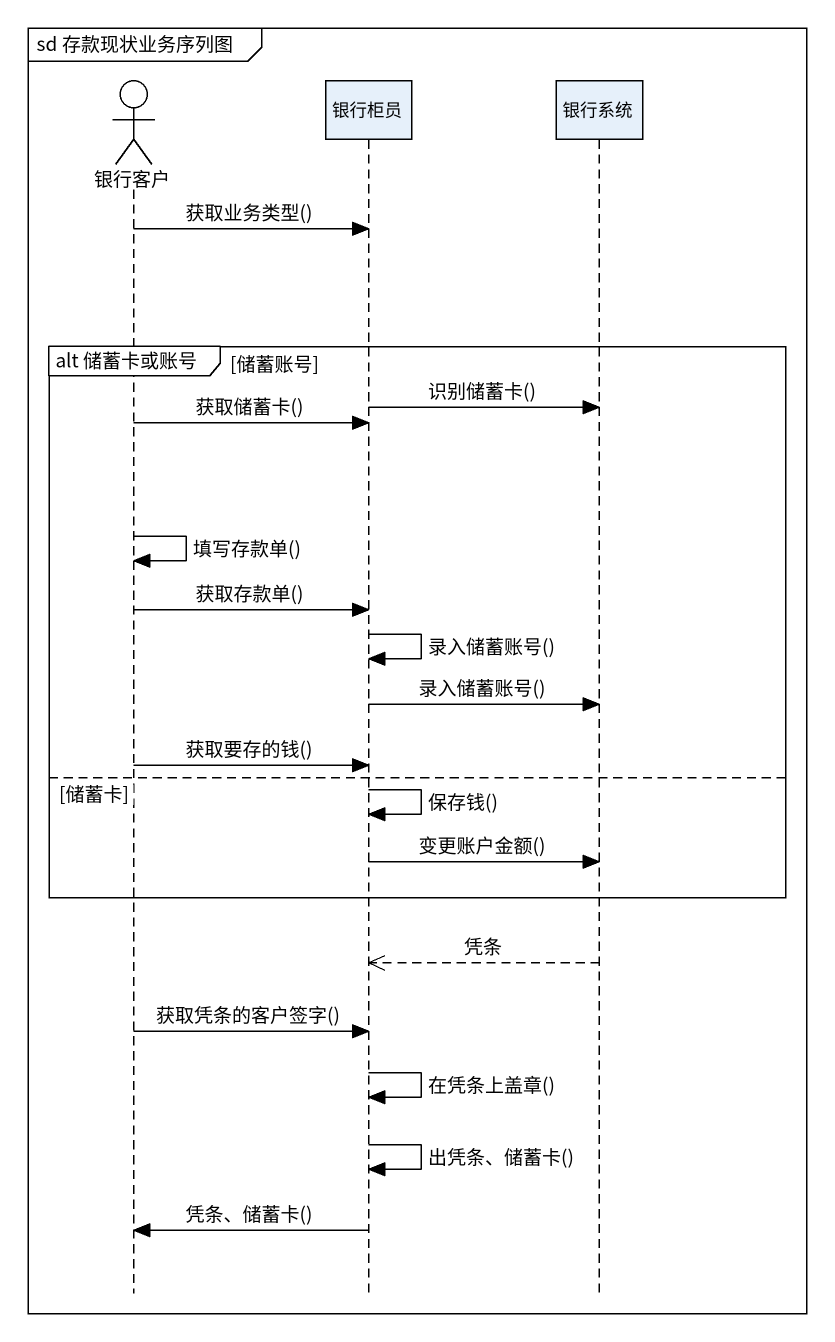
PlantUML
@startuml
mainframe sd 存款现状业务序列图
hide footbox
actor 银行客户
participant 银行柜员
participant 银行系统

银行客户 -> 银行柜员 : 获取业务类型()
group alt 储蓄卡或账号 [储蓄账号]
  银行柜员 -> 银行系统 : 识别储蓄卡()
  银行客户 -> 银行柜员 : 获取储蓄卡()
  银行客户 -> 银行客户 : 填写存款单()
  银行客户 -> 银行柜员 : 获取存款单()
  银行柜员 -> 银行柜员 : 录入储蓄账号()
  银行柜员 -> 银行系统 : 录入储蓄账号()
  银行客户 -> 银行柜员 : 获取要存的钱()
else 储蓄卡
  银行柜员 -> 银行柜员 : 保存钱()
  银行柜员 -> 银行系统 : 变更账户金额()
end
银行系统 -->> 银行柜员 : 凭条
银行客户 -> 银行柜员 : 获取凭条的客户签字()
银行柜员 -> 银行柜员 : 在凭条上盖章()
银行柜员 -> 银行柜员 : 出凭条、储蓄卡()
银行柜员 -> 银行客户 : 凭条、储蓄卡()
@enduml
